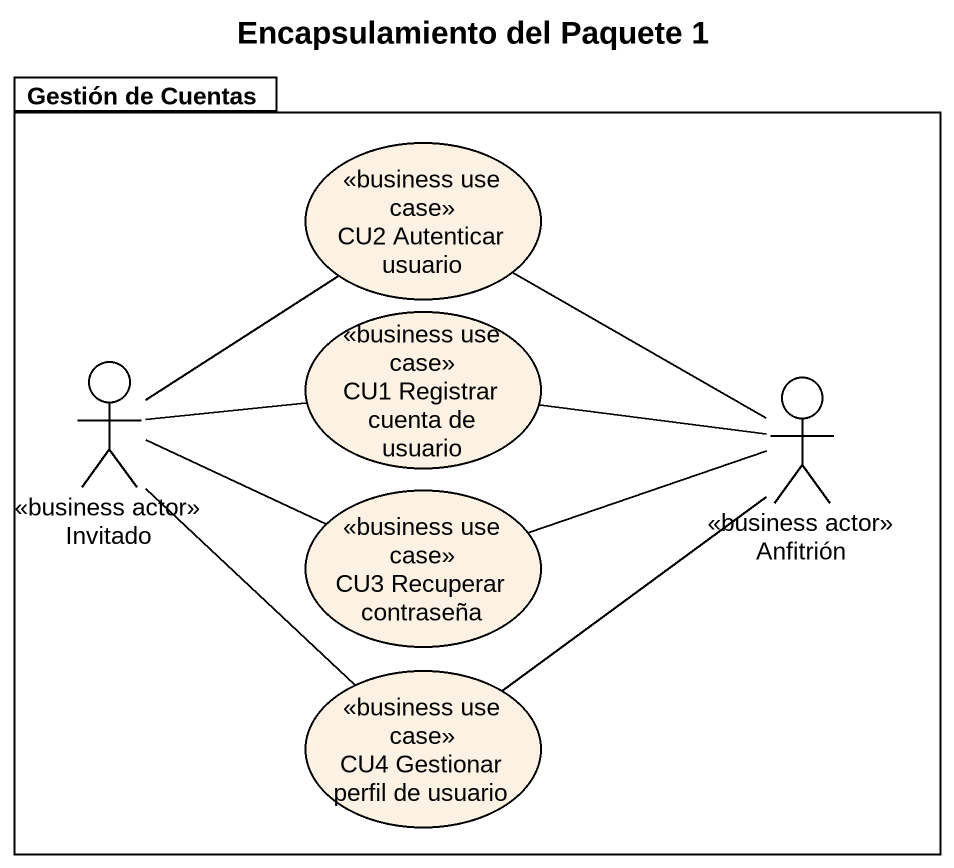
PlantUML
@startuml
title Encapsulamiento del Paquete 1
package "Gestión de Cuentas" as Gestión_de_Cuentas {
  usecase "CU2 Autenticar usuario" as CU2_Autenticar_usuario <<business use case>>
  actor Invitado <<business actor>>
  usecase "CU1 Registrar cuenta de usuario" as CU1_Registrar_cuenta_de <<business use case>>
  actor Anfitrión <<business actor>>
  usecase "CU3 Recuperar contraseña" as CU3_Recuperar_contraseña <<business use case>>
  usecase "CU4 Gestionar perfil de usuario" as CU4_Gestionar_perfil_de <<business use case>>
}
Invitado -up- CU2_Autenticar_usuario
Invitado -right- CU1_Registrar_cuenta_de
Invitado -right- CU3_Recuperar_contraseña
Invitado -- CU4_Gestionar_perfil_de
Anfitrión -up- CU2_Autenticar_usuario
Anfitrión -left- CU1_Registrar_cuenta_de
Anfitrión -left- CU3_Recuperar_contraseña
Anfitrión -- CU4_Gestionar_perfil_de
@enduml
